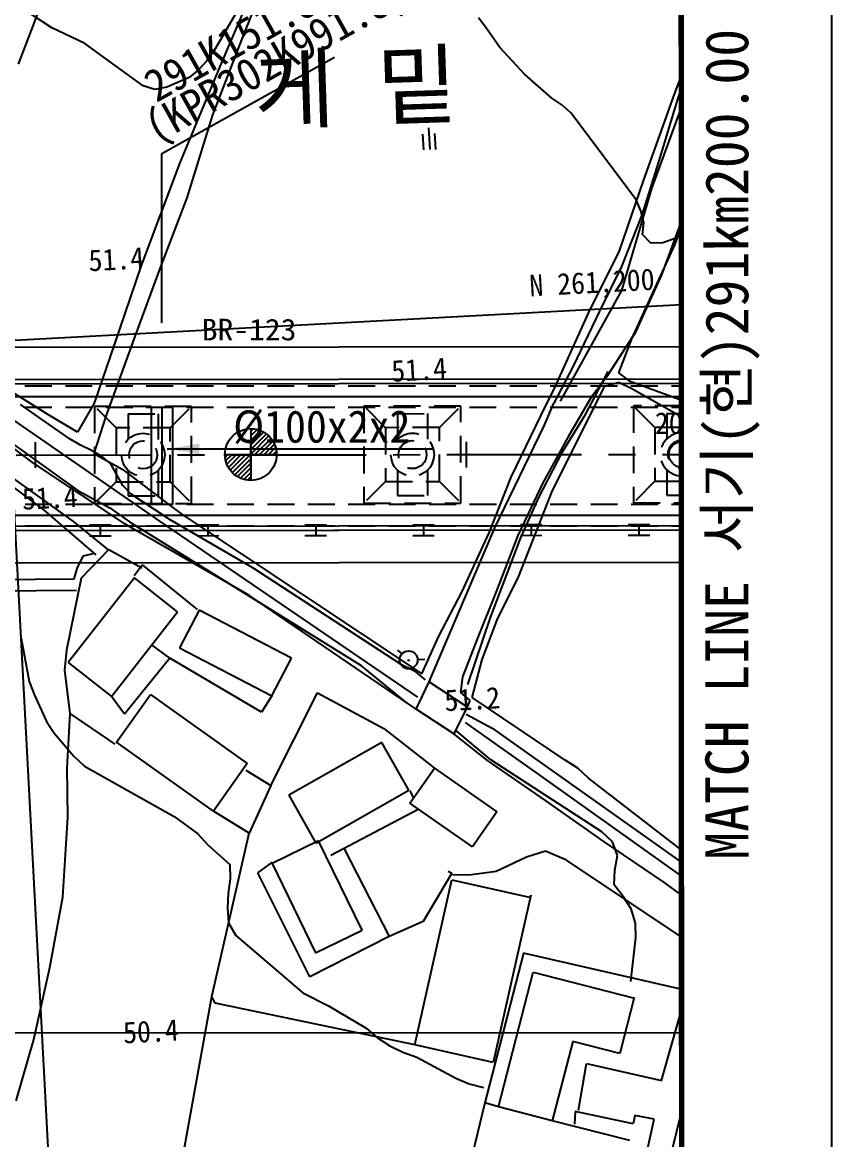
# Model space of a CAD drawing. Header units: millimetres. Extents: x 5990 to 6786, y 1103 to 1810.
# Drawn here: x 6710.8 to 6785.9, y 1415.9 to 1519.6 of the extents above; entities that cross this region are included whole.
import ezdxf
from ezdxf.enums import TextEntityAlignment as Align
from ezdxf.xclip import XClip

# ---------------------------------------------------------------- set-up
doc = ezdxf.new("R2010")
doc.units = ezdxf.units.MM
doc.header["$LTSCALE"] = 10
doc.header["$MEASUREMENT"] = 0
doc.header["$XCLIPFRAME"] = 2
for name, pattern in [('A-CENTR01', [2, 1.25, -0.25, 0.25, -0.25]), ('CENTER', [2, 1.25, -0.25, 0.25, -0.25]), ('DASHED2', [0.375, 0.25, -0.125]), ('HIDDEN', [0.375, 0.25, -0.125])]:
    doc.linetypes.add(name, pattern=pattern)
for name, color, linetype in [('TN-MACL', 6, 'A-CENTR01'), ('TZ-BASE', 253, 'Continuous'), ('TZ-CABL', 4, 'Continuous')]:
    doc.layers.add(name, color=color, linetype=linetype)
doc.layers.add('TX-PAPR', color=2, linetype='Continuous', plot=False)
doc.styles.add('GHS', font='GulimChe.ttf')
doc.styles.add('GR', font='GulimChe.ttf')
doc.styles.add('GUL', font='GulimChe.ttf')
doc.styles.get("Standard").update_dxf_attribs({"font": 'GulimChe.ttf'})
doc.linetypes.add('ZIGZAG', pattern='A,0.0001,-0.2,[131,ltypeshp.shx,S=0.2,R=0,X=-0.2,Y=0],-0.4,[131,ltypeshp.shx,S=0.2,R=180,X=0.2,Y=0],-0.2', length=0.8001)
doc.dimstyles.get("Standard").update_dxf_attribs({"dimtxt": 0.18, "dimasz": 0.18, "dimexe": 0.18, "dimexo": 0.0625, "dimgap": 0.09, "dimtad": 0, "dimtih": 1, "dimtoh": 1, "dimdec": 4, "dimzin": 0, "dimdsep": 46, "dimtxsty": 'Standard', "dimcen": 0.09, "dimadec": 0, "dimazin": 0, "dimtfac": 1, "dimtdec": 4, "dimtofl": 0, "dimtmove": 0, "dimatfit": 3, "dimfxl": 0, "dimtolj": 1, "dimtzin": 0, "dimarcsym": 0})

# ---------------------------------------------------------------- blocks, each defined once
blk = doc.blocks.new('JD-FGJFJFJ5DFH')
at = {"layer": 'TZ-BASE'}
for p, q in [((630.32, 140.02), (648.92, -209.84)), ((661.66, 46.88, 13.36), (656.55, 38.09, 13.36)), ((641.78, 45.69, 14.82), (638.39, 36.86, 14.82)), ((661.78, 45.86, 12.09), (659, 38.82, 12.09)), ((660.51, 44.65, 13.94), (657.11, 36.65, 13.94)), ((641.51, 40.23, 13.36), (639.63, 41.47, 13.36)), ((681.82, 40.29, 13.36), (681.12, 41.17, 13.36)), ((644.58, 38.78, 13.36), (641.51, 40.23, 13.36)), ((683.11, 38.42, 13.36), (681.82, 40.29, 13.36)), ((650.01, 34.85, 13.36), (644.58, 38.78, 13.36)), ((659, 38.82, 12.09), (656.45, 32.18, 12.09)), ((685.39, 35.95, 13.36), (683.11, 38.42, 13.36)), ((656.55, 38.09, 13.36), (655.92, 37.17, 13.36)), ((657.11, 36.65, 13.94), (653.39, 27.65, 13.94)), ((655.13, 36.34, 13.36), (654.26, 35.64, 13.36)), ((655.92, 37.17, 13.36), (655.13, 36.34, 13.36)), ((654.26, 35.64, 13.36), (652.19, 34.75, 13.36)), ((687.93, 33.73, 13.36), (685.39, 35.95, 13.36)), ((699.33, 34.09, 12.09), (699.97, 35.8, 12.09)), ((699.97, 35.8, 12.09), (700.02, 35.94, 12.09)), ((651.09, 34.52, 13.36), (650.01, 34.85, 13.36)), ((652.19, 34.75, 13.36), (651.09, 34.52, 13.36)), ((699.97, 34.67, 14.07), (699.59, 33.64, 14.07)), ((688.85, 33.1, 13.36), (687.93, 33.73, 13.36)), ((696.47, 26.14, 12.09), (699.33, 34.09, 12.09)), ((699.59, 33.64, 14.07), (697.96, 28.2, 14.07)), ((656.45, 32.18, 12.09), (654.05, 24.46, 12.09)), ((689.7, 32.37, 13.36), (688.85, 33.1, 13.36)), ((695.77, 24.28, 13.36), (689.7, 32.37, 13.36)), ((697.22, 25.33, 13.07), (699.97, 32.84, 13.07)), ((699.97, 32.84, 13.07), (700.02, 32.97, 13.07)), ((675.93, 30.38, 13.2), (676.01, 28.93, 13.2)), ((676.49, 30.97, 13.2), (676.6, 28.96, 13.2)), ((677.16, 28.97, 13.2), (677.08, 30.44, 13.2)), ((697.96, 28.2, 14.07), (696.33, 22.96, 14.07)), ((653.39, 27.65, 13.94), (649.82, 18.19, 13.94)), ((694.22, 19.55, 12.09), (696.47, 26.14, 12.09)), ((694.44, 15.87, 13.07), (697.22, 25.33, 13.07)), ((654.05, 24.46, 12.09), (651.55, 17.92, 12.09)), ((696.21, 23.27, 13.36), (695.77, 24.28, 13.36)), ((696.33, 22.96, 14.07), (694.39, 18.11, 14.07)), ((696.48, 22.18, 13.36), (696.21, 23.27, 13.36)), ((696.36, 21.06, 13.36), (696.48, 22.18, 13.36)), ((698.15, 17.33, 14.07), (699.98, 22.27, 14.07)), ((699.98, 21.92, 13.36), (699.36, 20.18, 13.36)), ((699.98, 22.27, 14.07), (700.02, 22.38, 14.07)), ((700.02, 22.03, 13.36), (699.98, 21.92, 13.36)), ((697.12, 20.25, 13.36), (696.36, 21.06, 13.36)), ((699.98, 21.15, 13.36), (699.29, 20.67, 13.36)), ((700.02, 21.17, 13.36), (699.98, 21.15, 13.36)), ((699.36, 20.18, 13.36), (695.33, 11.38, 13.36)), ((698.25, 20.3, 13.36), (697.12, 20.25, 13.36)), ((699.29, 20.67, 13.36), (698.25, 20.3, 13.36)), ((691.33, 13.77, 12.09), (694.22, 19.55, 12.09)), ((649.82, 18.19, 13.94), (647.32, 10.82, 13.94)), ((651.55, 17.92, 12.09), (649.27, 11.71, 12.09)), ((694.39, 18.11, 14.07), (692.32, 13.88, 14.07)), ((696.25, 13.17, 14.07), (698.15, 17.33, 14.07)), ((688.75, 5.6, 13.07), (694.44, 15.87, 13.07)), ((700.02, 14.53), (434.72, 0.43)), ((700.02, 14.53), (699.99, 14.53)), ((688.11, 6.64, 12.09), (691.33, 13.77, 12.09)), ((692.32, 13.88, 14.07), (689.9, 8.85, 14.07)), ((695.79, 12.12, 14.07), (696.25, 13.17, 14.07)), ((649.27, 11.71, 12.09), (646.55, 4.21, 12.09)), ((693.12, 8.01, 14.07), (695.79, 12.12, 14.07)), ((595.01, 10.57), (699.99, 10.67)), ((647.32, 10.82, 13.94), (645.44, 5.41, 13.94)), ((695.33, 11.38, 13.36), (694.11, 8.24, 13.36)), ((689.9, 8.85, 14.07), (688.11, 5.41, 14.07)), ((691.07, 4.36, 12.51), (693.16, 8.35, 12.51)), ((625.04, 7.6), (699.94, 7.67)), ((625.04, 7.2), (699.94, 7.27)), ((641.22, 4.34, 13.94), (635.71, 7.76, 13.94)), ((691.64, 6.06, 14.07), (693.12, 8.01, 14.07)), ((692.84, 6.98, 12.36), (694.16, 7.37, 12.36)), ((694.11, 8.24, 13.36), (695.01, 7.56, 13.36)), ((694.16, 7.37, 12.36), (695.37, 6.77, 12.36)), ((695.01, 7.56, 13.36), (695.11, 7.5, 13.36)), ((695.11, 7.5, 13.36), (699.99, 5.69, 13.36)), ((699.96, -6.33), (699.94, 7.67)), ((633.23, 7.11, 11.04), (651.52, -5.53, 11.04)), ((687.38, 5.19, 12.09), (688.11, 6.64, 12.09)), ((687.99, -2.69, 12.36), (692.84, 6.98, 12.36)), ((695.37, 6.77, 12.36), (700.02, 4.14, 12.36)), ((627.9, 5.64, 9.77), (643.6, -5.63, 9.77)), ((639.81, -0.14, 12.2), (632.52, 5.28, 12.2)), ((643.22, 2.07, 12.36), (638.62, 5.3, 12.36)), ((645.44, 5.41, 13.94), (643.91, 2.74, 13.94)), ((684.15, -1.44, 11.66), (687.38, 5.19, 11.66)), ((687.23, 3.32, 12.85), (688.11, 5.41, 12.85)), ((691.64, 6.06, 13.55), (689.44, 2.29, 13.55)), ((640.75, -4.45, 12.17), (628.43, 4.7, 12.17)), ((632.96, 5.18, 12.36), (643.94, -2.68, 12.36)), ((643.91, 2.74, 13.94), (641.22, 4.34, 13.94)), ((646.55, 4.21, 12.09), (645.41, 0.75, 12.09)), ((688.94, 0.91, 12.51), (691.07, 4.36, 12.51)), ((700, 4.16, 12.36), (700.02, 4.14, 12.36)), ((682.63, -6.15, 12.85), (687.23, 3.32, 12.85)), ((659.99, 3.05), (659.99, -1.75)), ((659.99, 2.81), (660.22, 3.04)), ((659.99, 2.39), (660.58, 2.98)), ((659.99, 1.96), (660.9, 2.87)), ((659.99, 1.54), (661.18, 2.73)), ((659.99, 1.11), (661.44, 2.56)), ((659.99, 0.69), (661.67, 2.37)), ((660.38, 0.65), (661.87, 2.15)), ((689.44, 2.29, 13.55), (687.1, -1.98, 13.55)), ((640, -0.6), (640, 1.8)), ((644.2, 1.51, 12.36), (643.22, 2.07, 12.36)), ((645.22, 1.03, 12.36), (644.2, 1.51, 12.36)), ((660, -0.58), (660, 1.82)), ((660.8, 0.65), (662.04, 1.9)), ((661.22, 0.65), (662.19, 1.62)), ((661.65, 0.65), (662.3, 1.3)), ((680, -0.56), (680, 1.84)), ((646.2, 0.47, 12.36), (645.22, 1.03, 12.36)), ((645.41, 0.75, 12.09), (648.05, -0.71, 12.09)), ((647.04, -0.27, 12.36), (646.2, 0.47, 12.36)), ((657.59, 0.65), (662.39, 0.65)), ((657.6, 0.42), (657.83, 0.65)), ((657.66, 0.06), (658.25, 0.65)), ((657.77, -0.26), (658.68, 0.65)), ((657.91, -0.55), (659.1, 0.65)), ((658.08, -0.8), (659.53, 0.65)), ((658.28, -1.03), (659.95, 0.65)), ((658.5, -1.23), (659.99, 0.26)), ((662.07, 0.65), (662.37, 0.95)), ((686.73, -3.35, 12.51), (688.94, 0.91, 12.51)), ((648.29, -5.77, 12.2), (639.81, -0.14, 12.2)), ((648.13, -2.23, 12.36), (647.04, -0.27, 12.36)), ((648.05, -0.71, 12.09), (652.67, -4.21, 12.09)), ((658.75, -1.4), (659.99, -0.16)), ((659.03, -1.55), (659.99, -0.58)), ((659.34, -1.66), (659.99, -1.01)), ((659.69, -1.73), (659.99, -1.43)), ((682.13, -6.63, 11.66), (684.15, -1.44, 11.66)), ((687.1, -1.98, 13.55), (684.79, -6.87, 13.55)), ((643.94, -2.68, 12.36), (646.92, -4.29, 12.36)), ((648.88, -3.04, 12.36), (648.13, -2.23, 12.36)), ((652.32, -5.29, 12.36), (648.88, -3.04, 12.36)), ((684.8, -10.78, 12.36), (687.99, -2.69, 12.36)), ((685.03, -7.13, 12.51), (686.73, -3.35, 12.51)), ((645.63, -8.67, 12.17), (640.75, -4.45, 12.17)), ((646.92, -4.29, 12.36), (648.74, -5.6, 12.36)), ((652.67, -4.21, 12.09), (653.63, -4.9, 12.09)), ((653.63, -4.9, 11.66), (675.87, -19.71, 11.66)), ((625.06, -6), (699.96, -5.93)), ((643.6, -5.63, 9.77), (646.8, -8.24, 9.77)), ((645.02, -5.88), (647.02, -5.88)), ((646.02, -5.88), (646.02, -6.88)), ((649.08, -6.26, 12.2), (648.29, -5.77, 12.2)), ((648.74, -5.6, 12.36), (649.56, -6.12, 12.36)), ((670.26, -18.96, 12.36), (649.56, -6.12, 12.36)), ((651.52, -5.53, 11.73), (675.46, -21.88, 11.73)), ((652.32, -5.29, 12.36), (660.15, -9.83, 12.36)), ((655.02, -5.88), (657.02, -5.87)), ((656.02, -5.87), (656.02, -6.87)), ((665.02, -5.87), (667.02, -5.86)), ((666.02, -5.86), (666.02, -6.86)), ((675.02, -5.86), (677.02, -5.85)), ((676.02, -5.85), (676.02, -6.85)), ((676.54, -20.43, 12.85), (682.63, -6.15, 12.85)), ((685.02, -5.85), (687.02, -5.84)), ((686.02, -5.85), (686.02, -6.85)), ((695.02, -5.84), (697.02, -5.83)), ((696.02, -5.84), (696.02, -6.84)), ((576.02, -6.45), (699.04, -6.33)), ((645.02, -6.88), (647.02, -6.88)), ((659.81, -12.41, 12.4), (649.08, -6.26, 12.4)), ((655.02, -6.88), (657.02, -6.87)), ((665.02, -6.87), (667.02, -6.86)), ((675.02, -6.86), (677.02, -6.85)), ((679.58, -12.12, 11.66), (682.13, -6.63, 11.66)), ((682.24, -14.48, 12.51), (685.03, -7.13, 12.51)), ((684.79, -6.87, 13.55), (682.73, -12.16, 13.55)), ((685.02, -6.85), (687.02, -6.84)), ((695.02, -6.84), (697.02, -6.83)), ((644.28, -10.79, 14.49), (646.81, -8.17, 14.49)), ((646.81, -8.17, 14.49), (649.88, -9.87, 14.49)), ((643.91, -9.82, 11.66), (644.47, -8.76, 11.66)), ((644.47, -8.76, 11.66), (645.35, -8.52, 11.66)), ((595.03, -9.43), (700.01, -9.33)), ((643.61, -10.87, 11.66), (643.91, -9.82, 11.66)), ((649.16, -10.59, 14.87), (649.91, -9.6, 14.87)), ((649.91, -9.6, 14.87), (655, -13.73, 14.87)), ((660.15, -9.83, 12.36), (673.93, -18.79, 12.36)), ((633.34, -10.97, 11.66), (643.61, -10.87, 11.66)), ((642.93, -17.47, 14.49), (644.28, -10.79, 14.49)), ((649.19, -10.79, 14.84), (643.04, -18.64, 14.84)), ((653.2, -13.94, 14.84), (649.19, -10.79, 14.84)), ((682.91, -14.53, 12.36), (684.8, -10.78, 12.36)), ((629.54, -12.03, 11.66), (643.81, -11.94, 11.66)), ((675.34, -22.97, 12.4), (659.81, -12.41, 12.4)), ((677.45, -16.2, 11.66), (679.58, -12.12, 11.66)), ((682.73, -12.16, 13.55), (681.05, -16.39, 13.55)), ((647.05, -21.79, 14.84), (653.2, -13.94, 14.84)), ((655.21, -13.78, 14.96), (653.39, -17.28, 14.96)), ((663.78, -18.24, 14.96), (655.21, -13.78, 14.96)), ((680.14, -20.7, 12.51), (682.24, -14.48, 12.51)), ((681.48, -18.38, 12.36), (682.91, -14.53, 12.36)), ((638.69, -16.42, 12.36), (639.43, -20.41, 12.36)), ((675.87, -19.71, 11.66), (677.45, -16.2, 11.66)), ((681.05, -16.39, 13.55), (679.65, -19.97, 13.55)), ((642.73, -19.36, 14.49), (642.93, -17.47, 14.49)), ((652.49, -18.24, 14.82), (650.85, -17.03, 14.82)), ((653.39, -17.28, 14.96), (661.96, -21.74, 14.96)), ((673.62, -17.49, 13.1), (674.01, -17.86, 13.1)), ((643.04, -18.64, 14.84), (647.05, -21.79, 14.84)), ((652.49, -18.24, 15.11), (648.27, -23.43, 15.11)), ((661, -23.25, 15.11), (652.49, -18.24, 15.11)), ((661.96, -21.74, 14.96), (663.78, -18.24, 14.96)), ((674.53, -18.42, 13.1), (674.73, -18.43, 13.1)), ((674.64, -18.34, 13.1), (674.65, -18.5, 13.1)), ((675.48, -18.37, 13.1), (676.16, -18.35, 13.1)), ((680.53, -21.89, 12.36), (681.48, -18.38, 12.36)), ((643.24, -23.37, 14.49), (642.73, -19.36, 14.49)), ((674.5, -22.43, 12.36), (670.26, -18.96, 12.36)), ((673.93, -18.79, 12.36), (675.13, -19.39, 12.36)), ((675.13, -19.39, 12.36), (676.17, -20.27, 12.36)), ((639.43, -20.41, 12.36), (639.91, -21.69, 12.36)), ((675.34, -22.97, 11.87), (676.54, -20.43, 11.87)), ((676.54, -20.43, 11.87), (680.09, -22.77, 11.87)), ((679.65, -19.97, 13.55), (679.47, -21.42, 13.55)), ((639.91, -21.69, 12.36), (641.04, -24.13, 12.36)), ((647.54, -26.04, 15.65), (650.68, -21.63, 15.65)), ((650.68, -21.63, 15.65), (659.66, -28.02, 15.65)), ((661.96, -21.74, 15.11), (661, -23.25, 15.11)), ((661.86, -30.06, 14.13), (666.19, -21.45, 14.13)), ((666.19, -21.45, 14.13), (672.35, -24.76, 14.13)), ((679.47, -21.42, 13.55), (680.32, -22.18, 13.55)), ((648.27, -23.43, 15.11), (647.05, -21.79, 15.11)), ((680.09, -22.77, 11.87), (678.85, -25.27, 11.87)), ((680.32, -22.18, 13.55), (680.09, -22.77, 13.55)), ((689.18, -27.7, 12.36), (680.53, -21.89, 12.36)), ((642.96, -28.46, 11.66), (643.24, -23.37, 11.66)), ((647.4, -26.22, 14.49), (643.24, -23.37, 14.49)), ((678.85, -25.27, 11.87), (675.34, -22.97, 11.87)), ((679.99, -23.45, 12.36), (682.41, -24.74, 12.36)), ((641.04, -24.13, 12.36), (641.78, -25.25, 12.36)), ((672.35, -24.76, 14.13), (677.03, -28.47, 14.13)), ((687.36, -29.47, 14.15), (679.91, -24.22, 14.15)), ((682.41, -24.74, 12.36), (700.02, -37.23, 12.36)), ((641.78, -25.25, 12.36), (643.57, -27.34, 12.36)), ((681.96, -27.73, 12.4), (678.85, -25.27, 12.4)), ((682.27, -27.67, 12.36), (678.95, -24.9, 12.36)), ((656.52, -32.43, 15.65), (647.54, -26.04, 15.65)), ((672.15, -26.06, 14.89), (663.51, -30.96, 14.89)), ((674.67, -30.51, 14.89), (672.15, -26.06, 14.89)), ((643.57, -27.34, 12.36), (644.57, -28.27, 12.36)), ((687.34, -31.45, 12.4), (681.96, -27.73, 12.4)), ((692.59, -34.36, 12.36), (682.27, -27.67, 12.36)), ((690.35, -28.44, 12.36), (689.18, -27.7, 12.36)), ((643.01, -32.99, 11.66), (642.96, -28.46, 11.66)), ((644.57, -28.27, 12.36), (652.88, -32.93, 12.36)), ((659.66, -28.02, 15.65), (656.52, -32.43, 15.65)), ((659.53, -28.63, 14.49), (661.86, -30.06, 14.49)), ((674.76, -31.71, 14.89), (677.03, -28.47, 14.89)), ((677.03, -28.47, 14.89), (682.83, -32.52, 14.89)), ((691.34, -29.37, 12.36), (690.35, -28.44, 12.36)), ((661.86, -30.06, 14.49), (659.84, -34.49, 14.49)), ((700.02, -38.51, 14.15), (687.36, -29.47, 14.15)), ((700.02, -36.08, 12.36), (691.34, -29.37, 12.36)), ((663.51, -30.96, 14.89), (666.04, -35.41, 14.89)), ((666.04, -35.41, 14.89), (674.67, -30.51, 14.89)), ((674.77, -30.54, 14.78), (675.07, -31.2, 14.78)), ((680.57, -35.76, 14.89), (674.76, -31.71, 14.89)), ((692.77, -35.25, 12.4), (687.34, -31.45, 12.4)), ((642.56, -40.42, 11.66), (643.01, -32.99, 11.66)), ((652.88, -32.93, 12.36), (655.08, -34.55, 12.36)), ((659.84, -34.49, 14.49), (656.52, -32.43, 14.49)), ((675.54, -32.29, 14.78), (667.41, -36.55, 14.78)), ((682.83, -32.52, 14.89), (680.57, -35.76, 14.89)), ((655.08, -34.55, 12.36), (656, -35.57, 12.36)), ((656.39, -49.64, 15.11), (659.84, -34.49, 15.11)), ((666.28, -35.21, 14.87), (661.98, -37.31, 14.87)), ((670.32, -43.5, 14.87), (666.28, -35.21, 14.87)), ((693.58, -35.29, 12.36), (692.59, -34.36, 12.36)), ((698.34, -39.04, 12.4), (692.77, -35.25, 12.4)), ((656, -35.57, 12.36), (658.04, -37.38, 12.36)), ((668.63, -35.89, 14.55), (672.84, -44.07, 14.55)), ((687.35, -36.16, 12.74), (685.59, -36.71, 12.74)), ((689.29, -36.98, 12.74), (687.35, -36.16, 12.74)), ((694.02, -36.56, 12.36), (693.58, -35.29, 12.36)), ((660.64, -38.16, 14.55), (662.02, -37.18, 14.55)), ((661.98, -37.31, 14.87), (666.01, -45.59, 14.87)), ((685.59, -36.71, 12.74), (682.76, -38.05, 12.74)), ((700.02, -44.17, 12.74), (689.29, -36.98, 12.74)), ((693.79, -37.92, 12.36), (694.02, -36.56, 12.36)), ((658.04, -37.38, 12.36), (658.07, -38.72, 12.36)), ((665.48, -47.83, 14.55), (660.64, -38.16, 14.55)), ((678.64, -38.21, 14.51), (675.99, -42.67, 14.51)), ((678.31, -38, 14.51), (678.64, -38.21, 14.51)), ((682.76, -38.05, 12.74), (680.49, -38.36, 12.74)), ((693.73, -39.27, 12.36), (693.79, -37.92, 12.36)), ((658.07, -38.72, 12.36), (657.88, -40.08, 12.36)), ((675.21, -54.13, 15.45), (678.66, -38.82, 15.45)), ((678.66, -38.82, 15.45), (686, -40.47, 15.45)), ((680.49, -38.36, 12.74), (678.74, -38.38, 12.74)), ((694.56, -40.35, 12.36), (693.73, -39.27, 12.36)), ((700.02, -40.27, 12.4), (698.34, -39.04, 12.4)), ((641.34, -46.95, 11.66), (642.56, -40.42, 11.66)), ((657.88, -40.08, 12.36), (657.83, -41.43, 12.36)), ((685.98, -40.23, 15.45), (682.48, -55.77, 15.45)), ((686, -40.47, 15.45), (685.98, -40.23, 15.45)), ((695.3, -41.51, 12.36), (694.56, -40.35, 12.36)), ((657.83, -41.43, 12.36), (657.91, -42.82, 12.36)), ((695.7, -42.83, 12.36), (695.3, -41.51, 12.36)), ((657.91, -42.82, 12.36), (658.61, -43.99, 12.36)), ((666.01, -45.59, 14.87), (670.32, -43.5, 14.87)), ((675.99, -42.67, 14.51), (672.84, -44.07, 14.51)), ((695.73, -44.18, 12.36), (695.7, -42.83, 12.36)), ((658.61, -43.99, 12.36), (664.81, -49.31, 12.36)), ((672.84, -44.07, 14.55), (665.48, -47.83, 14.55)), ((695.26, -48.25, 12.36), (695.73, -44.18, 12.36)), ((685.32, -45.61, 14.26), (681.71, -59.51, 14.26)), ((700.02, -49, 14.26), (685.32, -45.61, 14.26)), ((639.85, -53.64, 11.66), (641.34, -46.95, 11.66)), ((683, -59.89, 15.02), (686.21, -47.38, 15.02)), ((686.21, -47.38, 15.02), (695.49, -49.76, 15.02)), ((652.85, -69.01, 11.4), (656.39, -49.64, 11.4)), ((656.7, -50.25, 15.11), (656.39, -49.64, 15.11)), ((664.81, -49.31, 12.36), (667.22, -50.51, 12.36)), ((695.57, -49.75, 15.02), (694.25, -54.93, 15.02)), ((695.49, -49.76, 15.02), (695.57, -49.75, 15.02)), ((675.21, -54.13, 15.11), (656.7, -50.25, 15.11)), ((667.22, -50.51, 12.36), (670.71, -52.59, 12.36)), ((698.1, -57.45, 14.26), (700.02, -50.68, 14.26)), ((670.71, -52.59, 12.36), (671.75, -53.47, 12.36)), ((600.05, -53.06), (700.05, -52.97)), ((638.22, -59.34, 11.66), (639.85, -53.64, 11.66)), ((671.75, -53.47, 12.36), (672.91, -54.21, 12.36)), ((689.87, -53.81, 15.02), (687.98, -61.17, 15.02)), ((694.25, -54.93, 15.02), (689.87, -53.81, 15.02)), ((672.91, -54.21, 12.36), (674.11, -54.81, 12.36)), ((674.11, -54.81, 12.36), (675.4, -55.27, 12.36)), ((682.48, -55.77, 15.45), (675.21, -54.13, 15.45)), ((675.4, -55.27, 12.36), (679.02, -57.21, 12.36)), ((690.41, -60.2, 14.26), (691.14, -55.85, 14.26)), ((691.14, -55.85, 14.26), (698.1, -57.45, 14.26)), ((679.02, -57.21, 12.36), (680.26, -57.76, 12.36)), ((680.26, -57.76, 12.36), (681.58, -58.09, 12.36)), ((681.71, -59.51, 14.82), (680.02, -66.48, 14.82)), ((683, -59.89, 14.82), (681.71, -59.51, 14.82)), ((687.98, -61.17, 15.02), (683, -59.89, 15.02)), ((699, -64.26, 12.51), (700.02, -60.13, 12.51)), ((695.16, -63.01, 14.82), (687.98, -61.17, 14.82)), ((690.11, -60.31, 14.26), (690.04, -61.48, 14.26)), ((695.47, -61.47, 14.26), (690.11, -60.31, 14.26)), ((695.65, -60.7, 14.26), (695.47, -61.47, 14.26)), ((697.42, -61.04, 14.26), (695.65, -60.7, 14.26)), ((695.76, -68.54, 14.26), (697.42, -61.04, 14.26))]:
    blk.add_line(p, q, dxfattribs=at)
at = {"layer": 'TZ-BASE', "linetype": 'DASHED2'}
for p, q in [((647.5, 3.12), (645.5, 5.12)), ((654.5, 5.12), (645.5, 5.12)), ((645.5, 5.12), (645.5, -3.88)), ((648.6, 4.42), (648.6, 2.05)), ((648.6, 4.42), (651.4, 4.42)), ((651.4, 4.42), (651.4, 2.05)), ((652.5, 3.12), (654.5, 5.12)), ((654.5, -3.88), (654.5, 5.12)), ((679.5, 5.15), (670.5, 5.14)), ((672.5, 3.14), (670.5, 5.14)), ((670.5, 5.14), (670.5, -3.86)), ((673.6, 4.44), (676.4, 4.45)), ((673.6, 4.44), (673.6, 2.07)), ((676.4, 4.45), (676.4, 2.07)), ((677.5, 3.15), (679.5, 5.15)), ((679.5, -3.85), (679.5, 5.15)), ((700, 5.17), (695.5, 5.16)), ((697.5, 3.16), (695.5, 5.16)), ((695.5, 5.16), (695.5, -3.84)), ((698.6, 4.47), (698.6, 2.09)), ((698.6, 4.47), (700, 4.47)), ((652.5, 3.12), (647.5, 3.12)), ((647.5, 3.12), (647.5, -1.88)), ((652.5, -1.88), (652.5, 3.12)), ((677.5, 3.15), (672.5, 3.14)), ((672.5, 3.14), (672.5, -1.86)), ((677.5, -1.85), (677.5, 3.15)), ((700, 3.17), (697.5, 3.16)), ((697.5, 3.16), (697.5, -1.83)), ((648.6, -0.81), (648.6, -3.18)), ((651.4, -0.81), (651.4, -3.18)), ((673.6, -0.79), (673.6, -3.16)), ((676.4, -0.78), (676.4, -3.15)), ((698.6, -0.76), (698.6, -3.13)), ((647.5, -1.88), (645.5, -3.88)), ((647.5, -1.88), (652.5, -1.88)), ((652.5, -1.88), (654.5, -3.88)), ((672.5, -1.86), (670.5, -3.86)), ((672.5, -1.86), (677.5, -1.85)), ((677.5, -1.85), (679.5, -3.85)), ((697.5, -1.83), (695.5, -3.84)), ((697.5, -1.83), (700, -1.83)), ((645.5, -3.88), (654.5, -3.88)), ((648.6, -3.18), (651.4, -3.18)), ((670.5, -3.86), (679.5, -3.85)), ((673.6, -3.16), (676.4, -3.15)), ((695.5, -3.84), (700, -3.83)), ((698.6, -3.13), (700, -3.13))]:
    blk.add_line(p, q, dxfattribs=at)
at = {"layer": 'TZ-BASE', "ltscale": 2}
blk.add_line((576.02, -6.45), (700.01, -6.33), dxfattribs=at)
at = {"layer": 'TZ-BASE', "linetype": 'CENTER'}
blk.add_lwpolyline([(0, 0), (98.8, 0.09), (298.8, 0.28), (498.2, 0.47), (700, 0.66)], dxfattribs=at)
at = {"layer": 'TZ-BASE', "linetype": 'DASHED2'}
for centre, radius in [((650, 0.62), 2), ((675, 0.64), 2), ((650, 0.62), 1.3), ((675, 0.64), 1.3)]:
    blk.add_circle(centre, radius, dxfattribs=at)
at = {"layer": 'TZ-BASE'}
for centre, radius in [((659.99, 0.65), 2.4), ((700, 0.66), 1.2), ((674.64, -18.41, 13.1), 0.837)]:
    blk.add_circle(centre, radius, dxfattribs=at)
at = {"layer": 'TZ-BASE', "linetype": 'DASHED2'}
for radius, start, end in [(2, 90.0496, 270.0585), (1.3, 90.0472, 270.0609)]:
    blk.add_arc((700, 0.67), radius, start, end, dxfattribs=at)
at = {"layer": 'TZ-BASE'}
for s, height, rotation, style, p in [('(3@25)X5+(2@25)+(2@40)X3+1@50+(1@40)X2+(2@40)', 3, 30.0013, 'GUL', (574.3, 37.71, 2.06)), ('게 밑', 6, 1.8814, 'GHS', (660.38, 31.44)), ('51.4', 2, 3.0433, 'GUL', (644.98, 17.65, 20.5)), ('51.4', 2, 3.0433, 'GUL', (673.08, 7.4, 20.5)), ('200', 2, 0.054, 'GUL', (697.5, 2.56)), ('200', 2, 0.054, 'GUL', (697.5, 2.56)), ('51.4', 2, 3.0433, 'GUL', (638.8, -4.48, 11.44)), ('51.2', 2, 3.0433, 'GUL', (678.02, -23.17, 11.44)), ('50.4', 2, 3.0433, 'GUL', (648.19, -54, 11.44))]:
    blk.add_text(s, height=height, rotation=rotation, dxfattribs=dict(at, style=style)).set_placement(p)
at = {"layer": 'TZ-BASE', "linetype": 'Continuous', "style": 'GHS'}
blk.add_text('  서기(현) 291Km077.20 L=1,795.60m', height=3.6, rotation=30.0526, dxfattribs=at).set_placement((576.16, 28.36, 2.06))
at = {"layer": 'TZ-BASE', "style": 'GHS'}
blk.add_text('N 261,200', height=2, rotation=3.0433, dxfattribs=at).set_placement((697.52, 15.94), align=Align.RIGHT)
at = {"layer": 'TZ-BASE', "style": 'GUL', "width": 1.076252}
blk.add_text('BR-123', height=2, rotation=0.0026, dxfattribs=at).set_placement((655.44, 11.24), (664.23, 11.25), align=Align.FIT)
blk = doc.blocks.new('JD-DCGHFG67FH')
at = {"layer": 'TZ-BASE', "flags": 128}
blk.add_lwpolyline([(651.66, 87.86), (651.66, 103.57), (667.68, 112.53)], dxfattribs=at)
at = {"layer": 'TZ-BASE', "style": 'GR'}
for s, p in [('(KPR302K991.8)', (651.15, 104.43)), ('291K151.8', (651.15, 108.26))]:
    blk.add_text(s, height=3, rotation=29.2387, dxfattribs=at).set_placement(p)
at = {"layer": 'TZ-BASE'}
blk.add_text('Ø100x2x2', height=3, rotation=0.0518, dxfattribs=at).set_placement((666.51, 78.25), align=Align.MIDDLE)
blk.add_leader([(652.16, 76.17), (676.82, 76.17)], dimstyle='Standard', override={"dimtxt": 3, "dimasz": 3, "dimexe": 2, "dimexo": 3, "dimgap": 1, "dimtad": 0, "dimtih": 0, "dimcen": 1, "dimaunit": 1, "dimadec": 8, "dimtix": 1, "dimtofl": 1, "dimtmove": 2, "dimtvp": 2}, dxfattribs=at)

msp = doc.modelspace()

# ---------------------------------------------------------------- linework, layer by layer
at = {"layer": 'TN-MACL', "const_width": 0.5}
msp.add_lwpolyline([(6771.91, 1554.51), (6771.96, 1404.51)], dxfattribs=at)
at = {"layer": 'TX-PAPR'}
for points in [[(5989.89, 1103.05), (6785.89, 1103.05), (6785.89, 1619.05), (5989.89, 1619.05)], [(6071.91, 1553.85), (6771.91, 1554.51), (6772.05, 1404.51), (6072.05, 1403.85)]]:
    msp.add_lwpolyline(points, close=True, dxfattribs=at)
at = {"layer": 'TZ-CABL', "linetype": 'HIDDEN'}
for points in [[(6639.76, 1485.88), (6771.94, 1485.88)], [(6640.02, 1484.88), (6771.94, 1484.88)], [(6639.76, 1483.88), (6771.94, 1483.88)], [(6639.77, 1474.88), (6771.94, 1474.88)], [(6640.03, 1473.88), (6771.94, 1473.88)], [(6639.77, 1472.88), (6771.94, 1472.88)]]:
    msp.add_lwpolyline(points, dxfattribs=at)
at = {"layer": 'TZ-CABL', "linetype": 'ZIGZAG', "ltscale": 0.5}
for points in [[(6640.02, 1484.88), (6771.94, 1484.88)], [(6723.72, 1483.88), (6723.72, 1474.88)], [(6640.03, 1473.88), (6771.94, 1473.88)]]:
    msp.add_lwpolyline(points, dxfattribs=at)
at = {"layer": 'TZ-CABL'}
for points in [[(6722.72, 1483.88), (6722.72, 1474.88)], [(6724.72, 1483.89), (6724.72, 1474.89)]]:
    msp.add_lwpolyline(points, dxfattribs=at)

# ---------------------------------------------------------------- block references
at = {"layer": 'TZ-BASE'}
ref = msp.add_blockref('JD-FGJFJFJ5DFH', (6071.98, 1478.85), dxfattribs=at)
XClip(ref).set_block_clipping_path([(-0.0707419771, 74.9999666371), (699.9289466048, 75.6602251417), (700.0704306207, -74.3397081325), (0.070741977, -74.9999665854)])
msp.add_blockref('JD-DCGHFG67FH', (6072.05, 1403.85), dxfattribs=at)

# ---------------------------------------------------------------- texts
at = {"layer": 'TN-MACL'}
msp.add_text('MATCH LINE 서기(현)291km200.00', height=4, rotation=90.0159, dxfattribs=at).set_placement((6778.17, 1441.9))

doc.saveas('drawing.dxf')
